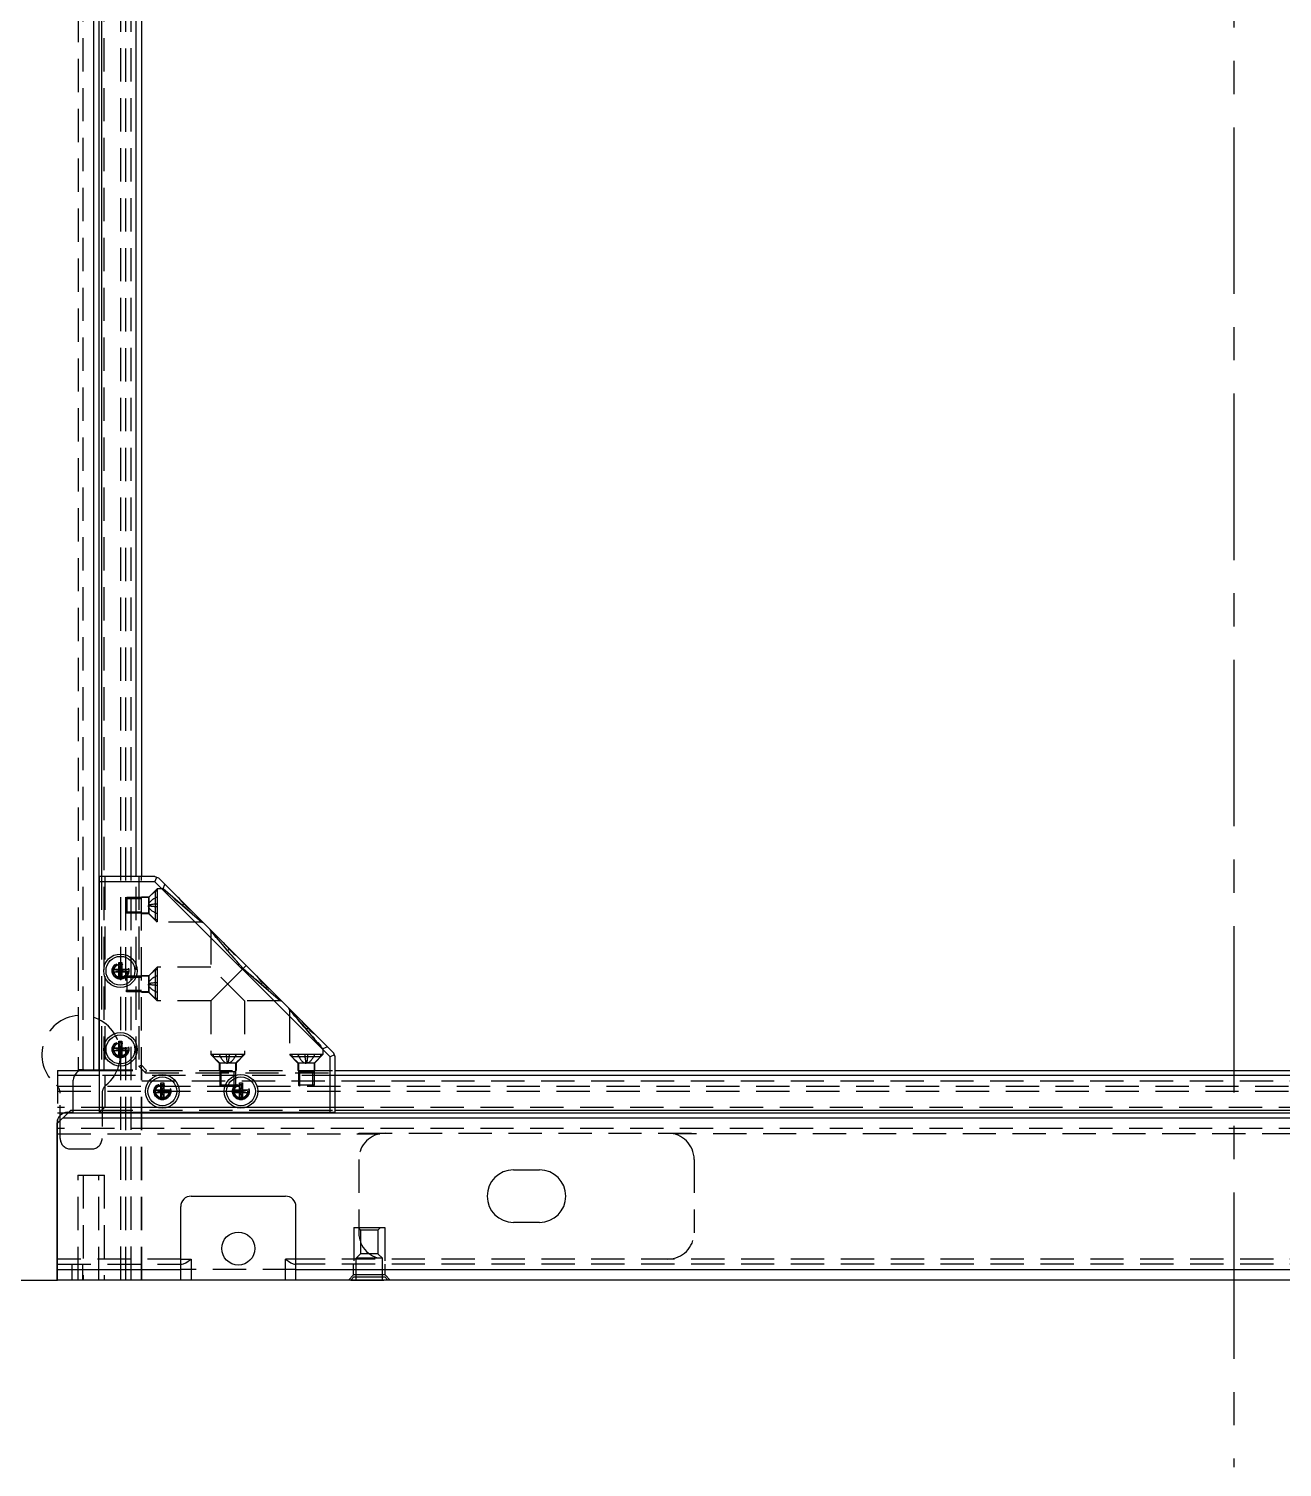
# Model space of a CAD drawing. Header units: millimetres. Extents: x -3132 to 28633, y 682 to 5849.
# Drawn here: x 19656.1 to 19895.3, y 1655.5 to 1929.9 of the extents above; entities that cross this region are included whole.
import ezdxf

# ---------------------------------------------------------------- set-up
doc = ezdxf.new("R2010")
doc.units = ezdxf.units.MM
doc.linetypes.add('CENTER', pattern=[50.8, 31.75, -6.35, 6.35, -6.35])
doc.linetypes.add('HIDDEN', pattern=[9.525, 6.35, -3.175])
for name, color, linetype in [('02___PRT_ALL_AXES', 7, 'Continuous'), ('DEFAULT_2', 8, 'HIDDEN'), ('标准', 3, 'Continuous')]:
    doc.layers.add(name, color=color, linetype=linetype)

msp = doc.modelspace()

# ---------------------------------------------------------------- linework, layer by layer
at = {"color": 7, "linetype": 'Continuous'}
for p, q in [((19668.494, 1731.294), (19668.494, 2648.094)), ((19669.494, 2648.094), (19669.494, 1731.294)), ((19669.994, 2611.194), (19669.994, 1768.194)), ((19676.594, 1768.194), (19676.594, 2611.194)), ((19677.594, 2611.194), (19677.594, 1768.194)), ((19680.18, 1768.194), (19669.594, 1768.194)), ((19669.594, 1723.194), (19669.594, 1768.194)), ((19680.18, 1768.194), (19680.887, 1767.901)), ((19680.18, 1767.194), (19680.533, 1768.048)), ((19680.887, 1767.901), (19714.301, 1734.487)), ((19680.18, 1767.194), (19669.594, 1767.194)), ((19680.18, 1767.194), (19713.594, 1733.78)), ((19673.314, 1751.794), (19673.874, 1751.794)), ((19673.874, 1748.594), (19673.314, 1751.794)), ((19673.314, 1750.474), (19673.314, 1751.794)), ((19673.314, 1748.594), (19673.874, 1751.794)), ((19673.874, 1751.794), (19673.874, 1750.474)), ((19671.994, 1750.474), (19675.194, 1749.914)), ((19671.994, 1750.474), (19673.314, 1750.474)), ((19671.994, 1749.914), (19675.194, 1750.474)), ((19671.994, 1749.914), (19671.994, 1750.474)), ((19673.314, 1749.914), (19671.994, 1749.914)), ((19673.314, 1750.474), (19673.874, 1749.914)), ((19673.314, 1749.914), (19673.874, 1750.474)), ((19673.314, 1748.594), (19673.314, 1749.914)), ((19673.874, 1748.594), (19673.314, 1748.594)), ((19673.874, 1750.474), (19675.194, 1750.474)), ((19675.194, 1749.914), (19673.874, 1749.914)), ((19673.874, 1749.914), (19673.874, 1748.594)), ((19675.194, 1750.474), (19675.194, 1749.914)), ((19671.994, 1735.474), (19675.194, 1734.914)), ((19671.994, 1735.474), (19673.314, 1735.474)), ((19671.994, 1734.914), (19675.194, 1735.474)), ((19671.994, 1734.914), (19671.994, 1735.474)), ((19673.314, 1734.914), (19671.994, 1734.914)), ((19673.314, 1736.794), (19673.874, 1736.794)), ((19673.874, 1733.594), (19673.314, 1736.794)), ((19673.314, 1735.474), (19673.314, 1736.794)), ((19673.314, 1733.594), (19673.874, 1736.794)), ((19673.314, 1735.474), (19673.874, 1734.914)), ((19673.314, 1734.914), (19673.874, 1735.474)), ((19673.314, 1733.594), (19673.314, 1734.914)), ((19673.874, 1736.794), (19673.874, 1735.474)), ((19673.874, 1735.474), (19675.194, 1735.474)), ((19675.194, 1734.914), (19673.874, 1734.914)), ((19673.874, 1734.914), (19673.874, 1733.594)), ((19675.194, 1735.474), (19675.194, 1734.914)), ((19673.874, 1733.594), (19673.314, 1733.594)), ((19714.447, 1734.134), (19713.594, 1733.78)), ((19713.594, 1723.194), (19713.594, 1733.78)), ((19714.594, 1733.78), (19714.301, 1734.487)), ((19714.594, 1723.194), (19714.594, 1733.78)), ((19664.594, 1723.194), (19664.594, 1729.294)), ((19669.594, 1730.194), (19664.836, 1730.194)), ((19666.594, 1731.294), (19669.594, 1731.294)), ((19666.594, 1731.194), (19669.594, 1731.194)), ((19714.594, 1731.194), (20057.594, 1731.194)), ((20057.594, 1730.194), (19714.594, 1730.194)), ((19679.994, 1727.474), (19683.194, 1726.914)), ((19679.994, 1727.474), (19681.314, 1727.474)), ((19679.994, 1726.914), (19683.194, 1727.474)), ((19679.994, 1726.914), (19679.994, 1727.474)), ((19681.314, 1726.914), (19679.994, 1726.914)), ((19681.314, 1728.794), (19681.874, 1728.794)), ((19681.874, 1725.594), (19681.314, 1728.794)), ((19681.314, 1727.474), (19681.314, 1728.794)), ((19681.314, 1725.594), (19681.874, 1728.794)), ((19681.314, 1727.474), (19681.874, 1726.914)), ((19681.314, 1726.914), (19681.874, 1727.474)), ((19681.314, 1725.594), (19681.314, 1726.914)), ((19681.874, 1728.794), (19681.874, 1727.474)), ((19681.874, 1727.474), (19683.194, 1727.474)), ((19683.194, 1726.914), (19681.874, 1726.914)), ((19681.874, 1726.914), (19681.874, 1725.594)), ((19683.194, 1727.474), (19683.194, 1726.914)), ((19694.994, 1727.474), (19698.194, 1726.914)), ((19694.994, 1727.474), (19696.314, 1727.474)), ((19694.994, 1726.914), (19698.194, 1727.474)), ((19694.994, 1726.914), (19694.994, 1727.474)), ((19696.314, 1726.914), (19694.994, 1726.914)), ((19696.314, 1728.794), (19696.874, 1728.794)), ((19696.874, 1725.594), (19696.314, 1728.794)), ((19696.314, 1727.474), (19696.314, 1728.794)), ((19696.314, 1725.594), (19696.874, 1728.794)), ((19696.314, 1727.474), (19696.874, 1726.914)), ((19696.314, 1726.914), (19696.874, 1727.474)), ((19696.314, 1725.594), (19696.314, 1726.914)), ((19696.874, 1728.794), (19696.874, 1727.474)), ((19696.874, 1727.474), (19698.194, 1727.474)), ((19698.194, 1726.914), (19696.874, 1726.914)), ((19696.874, 1726.914), (19696.874, 1725.594)), ((19698.194, 1727.474), (19698.194, 1726.914)), ((19664.594, 1723.594), (19669.594, 1723.594)), ((19681.874, 1725.594), (19681.314, 1725.594)), ((19696.874, 1725.594), (19696.314, 1725.594)), ((19714.594, 1723.594), (20057.594, 1723.594)), ((19661.494, 1691.194), (19661.494, 1721.194)), ((19661.594, 1721.094), (19663.594, 1723.094)), ((19661.594, 1691.194), (19661.594, 1721.094)), ((20109.594, 1722.094), (19662.594, 1722.094)), ((19663.494, 1723.194), (19664.594, 1723.194)), ((19663.594, 1723.094), (20108.594, 1723.094)), ((19669.594, 1723.194), (19714.594, 1723.194)), ((19748.594, 1712.194), (19753.594, 1712.194)), ((19687.094, 1707.194), (19705.094, 1707.194)), ((19685.094, 1691.194), (19685.094, 1705.194)), ((19707.094, 1691.194), (19707.094, 1705.194)), ((19753.594, 1702.194), (19748.594, 1702.194)), ((19685.094, 1695.194), (19687.094, 1695.194)), ((19685.094, 1694.194), (19685.362, 1694.194)), ((19687.094, 1695.194), (19687.094, 1691.194)), ((19707.094, 1695.194), (19705.094, 1695.194)), ((19705.094, 1691.194), (19705.094, 1695.194)), ((19706.826, 1694.194), (19707.094, 1694.194)), ((19637.594, 1691.194), (19661.494, 1691.194)), ((19661.594, 1693.194), (19685.094, 1693.194)), ((20110.594, 1691.194), (19661.594, 1691.194)), ((19707.094, 1693.194), (20065.094, 1693.194))]:
    msp.add_line(p, q, dxfattribs=at)
for points in [[(19685.362, 1694.194), (19685.655, 1694.273), (19686.052, 1694.487), (19686.538, 1694.805), (19687.094, 1695.194)], [(19705.094, 1695.194), (19705.65, 1694.805), (19706.136, 1694.487), (19706.533, 1694.273), (19706.826, 1694.194)]]:
    msp.add_lwpolyline(points, dxfattribs=at)
for centre, radius in [((19673.594, 1750.194), 3.2), ((19673.594, 1750.194), 2.75), ((19673.594, 1735.194), 3.2), ((19673.594, 1735.194), 2.75), ((19681.594, 1727.194), 3.2), ((19681.594, 1727.194), 2.75), ((19696.594, 1727.194), 3.2), ((19696.594, 1727.194), 2.75), ((19696.094, 1697.194), 3.15)]:
    msp.add_circle(centre, radius, dxfattribs=at)
for centre, radius, start, end in [((19666.594, 1729.294), 2, 90, 180), ((19663.494, 1721.194), 2, 90, 180), ((19748.594, 1707.194), 5, 90, 270), ((19753.594, 1707.194), 5, 270, 90), ((19687.094, 1705.194), 2, 90, 180), ((19705.094, 1705.194), 2, 0, 90)]:
    msp.add_arc(centre, radius, start, end, dxfattribs=at)
at = {"layer": '02___PRT_ALL_AXES', "color": 8, "linetype": 'HIDDEN'}
for p, q in [((19718.144, 1701.194), (19724.044, 1701.194)), ((19718.144, 1701.194), (19718.144, 1691.794)), ((19724.044, 1701.194), (19724.044, 1691.794)), ((19718.144, 1691.794), (19717.544, 1691.194)), ((19717.544, 1691.194), (19724.644, 1691.194)), ((19718.144, 1691.794), (19724.044, 1691.794)), ((19724.044, 1691.794), (19724.644, 1691.194))]:
    msp.add_line(p, q, dxfattribs=at)
at = {"layer": 'DEFAULT_2', "color": 8, "linetype": 'HIDDEN'}
for p, q in [((19673.594, 2688.194), (19673.594, 1691.194)), ((19674.594, 1691.194), (19674.594, 2688.194)), ((19675.594, 2688.194), (19675.594, 1691.194)), ((19665.494, 2648.094), (19665.494, 1731.294)), ((19666.494, 1731.294), (19666.494, 2648.094)), ((19670.494, 1731.294), (19670.494, 2648.094)), ((19669.994, 1768.194), (19669.994, 1731.294)), ((19670.594, 1768.194), (19670.594, 1724.194)), ((19676.594, 1731.294), (19676.594, 1768.194)), ((19677.094, 1768.194), (19677.094, 1731.987)), ((19677.594, 1691.194), (19677.594, 1768.194)), ((19680.194, 1765.404), (19678.944, 1764.154)), ((19678.994, 1764.254), (19680.594, 1765.854)), ((19680.594, 1765.404), (19680.194, 1765.404)), ((19680.194, 1765.404), (19680.194, 1759.904)), ((19681.727, 1765.854), (19680.594, 1765.854)), ((19680.594, 1765.854), (19680.594, 1759.454)), ((19681.727, 1765.854), (19682.08, 1766.708)), ((19685.427, 1762.654), (19681.727, 1765.854)), ((19681.739, 1765.844), (19681.775, 1765.812)), ((19681.926, 1765.682), (19682.046, 1765.579)), ((19682.619, 1765.083), (19682.894, 1764.845)), ((19674.594, 1763.954), (19674.794, 1764.154)), ((19677.594, 1763.904), (19674.594, 1763.904)), ((19678.944, 1764.154), (19674.794, 1764.154)), ((19674.794, 1764.154), (19674.794, 1761.154)), ((19678.994, 1764.254), (19677.594, 1764.254)), ((19678.944, 1764.154), (19678.944, 1761.154)), ((19678.994, 1764.254), (19678.994, 1761.054)), ((19679.457, 1762.81), (19679.389, 1762.8)), ((19679.457, 1762.498), (19679.389, 1762.509)), ((19679.548, 1762.485), (19679.435, 1762.502)), ((19679.671, 1762.84), (19679.534, 1762.822)), ((19679.671, 1762.469), (19679.534, 1762.487)), ((19679.721, 1762.846), (19679.622, 1762.834)), ((19679.721, 1762.462), (19679.622, 1762.475)), ((19679.835, 1762.86), (19679.671, 1762.84)), ((19679.835, 1762.449), (19679.671, 1762.469)), ((19679.966, 1762.875), (19679.802, 1762.856)), ((19679.966, 1762.434), (19679.802, 1762.452)), ((19680.109, 1762.89), (19679.942, 1762.872)), ((19680.109, 1762.419), (19679.942, 1762.436)), ((19680.261, 1762.904), (19680.092, 1762.888)), ((19680.261, 1762.404), (19680.092, 1762.421)), ((19680.423, 1762.389), (19680.25, 1762.405)), ((19680.594, 1762.934), (19680.418, 1762.919)), ((19680.594, 1762.374), (19680.418, 1762.39)), ((19685.427, 1762.654), (19685.78, 1763.008)), ((19685.427, 1762.654), (19689.127, 1759.454)), ((19677.594, 1761.404), (19674.594, 1761.404)), ((19674.594, 1761.354), (19674.794, 1761.154)), ((19678.944, 1761.154), (19674.794, 1761.154)), ((19678.994, 1761.054), (19677.594, 1761.054)), ((19680.194, 1759.904), (19678.944, 1761.154)), ((19678.994, 1761.054), (19680.594, 1759.454)), ((19680.594, 1759.904), (19680.194, 1759.904)), ((19689.127, 1759.454), (19680.594, 1759.454)), ((19688.656, 1759.861), (19688.467, 1760.025)), ((19689.115, 1759.465), (19689.078, 1759.496)), ((19689.48, 1759.308), (19689.127, 1759.454)), ((19690.854, 1757.727), (19690.707, 1758.081)), ((19690.854, 1757.727), (19694.054, 1754.027)), ((19690.854, 1757.727), (19690.854, 1750.854)), ((19690.895, 1757.68), (19690.864, 1757.715)), ((19691.127, 1757.412), (19691.024, 1757.53)), ((19691.859, 1756.565), (19691.621, 1756.84)), ((19694.054, 1754.027), (19694.407, 1754.381)), ((19694.054, 1754.027), (19697.009, 1750.61)), ((19695.252, 1752.641), (19694.963, 1752.976)), ((19695.777, 1752.035), (19695.252, 1752.641)), ((19696.313, 1751.415), (19695.777, 1752.035)), ((19697.594, 1751.194), (19697.009, 1750.61)), ((19697.594, 1751.194), (19697.009, 1750.61)), ((19674.594, 1748.954), (19674.794, 1749.154)), ((19677.594, 1748.904), (19674.594, 1748.904)), ((19678.944, 1749.154), (19674.794, 1749.154)), ((19674.794, 1749.154), (19674.794, 1746.154)), ((19678.994, 1749.254), (19677.594, 1749.254)), ((19680.194, 1750.404), (19678.944, 1749.154)), ((19678.944, 1749.154), (19678.944, 1746.154)), ((19678.994, 1749.254), (19680.594, 1750.854)), ((19678.994, 1749.254), (19678.994, 1746.054)), ((19680.594, 1750.404), (19680.194, 1750.404)), ((19680.194, 1750.404), (19680.194, 1744.904)), ((19690.854, 1750.854), (19680.594, 1750.854)), ((19680.594, 1750.854), (19680.594, 1744.454)), ((19697.254, 1744.454), (19690.854, 1750.854)), ((19697.009, 1750.61), (19694.054, 1747.654)), ((19697.009, 1750.61), (19700.427, 1747.654)), ((19697.844, 1749.888), (19697.57, 1750.125)), ((19698.964, 1748.919), (19698.543, 1749.284)), ((19677.594, 1746.404), (19674.594, 1746.404)), ((19674.594, 1746.354), (19674.794, 1746.154)), ((19678.944, 1746.154), (19674.794, 1746.154)), ((19678.994, 1746.054), (19677.594, 1746.054)), ((19680.194, 1744.904), (19678.944, 1746.154)), ((19678.994, 1746.054), (19680.594, 1744.454)), ((19679.457, 1747.498), (19679.389, 1747.509)), ((19679.548, 1747.485), (19679.435, 1747.502)), ((19679.671, 1747.84), (19679.534, 1747.822)), ((19679.671, 1747.469), (19679.534, 1747.487)), ((19679.721, 1747.846), (19679.622, 1747.834)), ((19679.721, 1747.462), (19679.622, 1747.475)), ((19679.835, 1747.86), (19679.671, 1747.84)), ((19679.835, 1747.449), (19679.671, 1747.469)), ((19679.966, 1747.875), (19679.802, 1747.856)), ((19679.966, 1747.434), (19679.802, 1747.452)), ((19680.109, 1747.89), (19679.942, 1747.872)), ((19680.109, 1747.419), (19679.942, 1747.436)), ((19680.261, 1747.904), (19680.092, 1747.888)), ((19680.261, 1747.404), (19680.092, 1747.421)), ((19680.423, 1747.389), (19680.25, 1747.405)), ((19680.594, 1747.934), (19680.418, 1747.919)), ((19680.594, 1747.374), (19680.418, 1747.39)), ((19694.054, 1747.654), (19690.854, 1744.454)), ((19700.427, 1747.654), (19700.78, 1748.008)), ((19700.427, 1747.654), (19704.127, 1744.454)), ((19680.594, 1744.904), (19680.194, 1744.904)), ((19690.854, 1744.454), (19680.594, 1744.454)), ((19690.854, 1744.454), (19690.854, 1734.194)), ((19704.127, 1744.454), (19697.254, 1744.454)), ((19697.254, 1744.454), (19697.254, 1734.194)), ((19703.656, 1744.861), (19703.467, 1745.025)), ((19704.115, 1744.465), (19704.078, 1744.496)), ((19704.48, 1744.308), (19704.127, 1744.454)), ((19705.854, 1742.727), (19705.707, 1743.081)), ((19705.854, 1742.727), (19709.054, 1739.027)), ((19705.854, 1742.727), (19705.854, 1734.194)), ((19705.895, 1742.68), (19705.864, 1742.715)), ((19706.127, 1742.412), (19706.024, 1742.53)), ((19706.859, 1741.565), (19706.621, 1741.84)), ((19709.054, 1739.027), (19709.407, 1739.381)), ((19712.254, 1735.327), (19709.054, 1739.027)), ((19711.246, 1736.493), (19711.847, 1735.798)), ((19713.107, 1735.681), (19712.254, 1735.327)), ((19712.254, 1735.327), (19712.254, 1734.194)), ((19677.094, 1731.987), (19677.594, 1732.194)), ((19678.387, 1730.694), (19677.094, 1731.987)), ((19678.594, 1731.194), (19677.594, 1732.194)), ((19697.254, 1734.194), (19690.854, 1734.194)), ((19692.454, 1732.594), (19690.854, 1734.194)), ((19691.304, 1734.194), (19691.304, 1733.794)), ((19696.804, 1733.794), (19691.304, 1733.794)), ((19691.304, 1733.794), (19692.554, 1732.544)), ((19695.654, 1732.594), (19692.454, 1732.594)), ((19692.454, 1732.594), (19692.454, 1731.194)), ((19695.554, 1732.544), (19692.554, 1732.544)), ((19692.554, 1732.544), (19692.554, 1728.394)), ((19693.774, 1734.194), (19693.789, 1734.018)), ((19693.804, 1733.862), (19693.82, 1733.692)), ((19693.819, 1733.709), (19693.836, 1733.543)), ((19693.834, 1733.566), (19693.852, 1733.402)), ((19693.848, 1733.436), (19693.868, 1733.271)), ((19693.862, 1733.322), (19693.874, 1733.222)), ((19693.868, 1733.271), (19693.886, 1733.134)), ((19694.21, 1733.058), (19694.199, 1732.99)), ((19694.223, 1733.149), (19694.207, 1733.035)), ((19694.24, 1733.271), (19694.221, 1733.134)), ((19694.246, 1733.322), (19694.233, 1733.222)), ((19694.26, 1733.436), (19694.24, 1733.271)), ((19694.274, 1733.566), (19694.256, 1733.402)), ((19694.289, 1733.709), (19694.272, 1733.543)), ((19694.304, 1733.862), (19694.287, 1733.692)), ((19694.319, 1734.023), (19694.303, 1733.851)), ((19694.334, 1734.194), (19694.319, 1734.018)), ((19696.804, 1733.794), (19695.554, 1732.544)), ((19695.554, 1732.544), (19695.554, 1728.394)), ((19695.654, 1732.594), (19697.254, 1734.194)), ((19695.654, 1732.594), (19695.654, 1731.194)), ((19696.804, 1734.194), (19696.804, 1733.794)), ((19712.254, 1734.194), (19705.854, 1734.194)), ((19707.454, 1732.594), (19705.854, 1734.194)), ((19706.304, 1734.194), (19706.304, 1733.794)), ((19711.804, 1733.794), (19706.304, 1733.794)), ((19706.304, 1733.794), (19707.554, 1732.544)), ((19710.654, 1732.594), (19707.454, 1732.594)), ((19707.454, 1732.594), (19707.454, 1731.194)), ((19710.554, 1732.544), (19707.554, 1732.544)), ((19707.554, 1732.544), (19707.554, 1728.394)), ((19708.774, 1734.194), (19708.789, 1734.018)), ((19708.804, 1733.862), (19708.82, 1733.692)), ((19708.819, 1733.709), (19708.836, 1733.543)), ((19708.834, 1733.566), (19708.852, 1733.402)), ((19708.848, 1733.436), (19708.868, 1733.271)), ((19708.862, 1733.322), (19708.874, 1733.222)), ((19708.868, 1733.271), (19708.886, 1733.134)), ((19708.898, 1733.058), (19708.908, 1732.99)), ((19709.21, 1733.058), (19709.199, 1732.99)), ((19709.223, 1733.149), (19709.207, 1733.035)), ((19709.24, 1733.271), (19709.221, 1733.134)), ((19709.246, 1733.322), (19709.233, 1733.222)), ((19709.26, 1733.436), (19709.24, 1733.271)), ((19709.274, 1733.566), (19709.256, 1733.402)), ((19709.289, 1733.709), (19709.272, 1733.543)), ((19709.304, 1733.862), (19709.287, 1733.692)), ((19709.319, 1734.023), (19709.303, 1733.851)), ((19709.334, 1734.194), (19709.319, 1734.018)), ((19711.804, 1733.794), (19710.554, 1732.544)), ((19710.554, 1732.544), (19710.554, 1728.394)), ((19710.654, 1732.594), (19712.254, 1734.194)), ((19710.654, 1732.594), (19710.654, 1731.194)), ((19711.804, 1734.194), (19711.804, 1733.794)), ((19661.594, 1731.194), (19666.594, 1731.194)), ((19661.594, 1731.194), (19661.594, 1721.094)), ((19664.836, 1730.194), (19661.594, 1730.194)), ((19666.594, 1731.294), (19665.494, 1731.294)), ((19669.594, 1731.294), (19677.594, 1731.294)), ((19669.594, 1731.194), (19714.594, 1731.194)), ((19714.594, 1730.194), (19669.594, 1730.194)), ((19677.694, 1691.194), (19677.694, 1731.194)), ((19677.694, 1729.194), (20094.494, 1729.194)), ((19678.387, 1730.694), (19678.594, 1731.194)), ((19678.387, 1730.694), (19714.594, 1730.694)), ((19692.804, 1730.894), (19692.504, 1731.194)), ((19695.304, 1730.894), (19692.804, 1730.894)), ((19692.804, 1728.194), (19692.804, 1730.894)), ((19695.304, 1730.894), (19695.604, 1731.194)), ((19695.304, 1728.194), (19695.304, 1730.894)), ((19707.804, 1730.894), (19707.504, 1731.194)), ((19710.304, 1730.894), (19707.804, 1730.894)), ((19707.804, 1728.194), (19707.804, 1730.894)), ((19710.304, 1730.894), (19710.604, 1731.194)), ((19710.304, 1728.194), (19710.304, 1730.894)), ((19661.594, 1728.194), (20110.594, 1728.194)), ((19661.594, 1727.194), (20110.594, 1727.194)), ((19662.094, 1718.194), (19662.094, 1726.829)), ((19670.094, 1726.829), (19670.094, 1718.194)), ((19695.554, 1728.394), (19692.554, 1728.394)), ((19692.754, 1728.194), (19692.554, 1728.394)), ((19695.354, 1728.194), (19695.554, 1728.394)), ((19710.554, 1728.394), (19707.554, 1728.394)), ((19707.754, 1728.194), (19707.554, 1728.394)), ((19710.354, 1728.194), (19710.554, 1728.394)), ((20110.594, 1724.094), (19661.594, 1724.094)), ((19663.594, 1723.094), (19664.094, 1723.594)), ((19664.094, 1723.594), (19664.594, 1723.594)), ((19670.594, 1724.194), (19669.594, 1723.194)), ((19669.594, 1723.594), (19714.594, 1723.594)), ((19670.594, 1724.194), (19714.594, 1724.194)), ((19661.594, 1723.094), (19663.594, 1723.094)), ((20110.594, 1720.094), (19661.594, 1720.094)), ((19661.594, 1719.094), (19723.099, 1719.094)), ((19719.094, 1719.194), (19783.094, 1719.194)), ((19719.094, 1719.094), (19719.094, 1719.194)), ((19993.099, 1719.094), (19779.089, 1719.094)), ((19783.094, 1719.194), (19783.094, 1719.094)), ((19664.094, 1716.194), (19668.094, 1716.194)), ((19719.094, 1714.194), (19719.094, 1700.194)), ((19783.094, 1714.194), (19783.094, 1700.194)), ((19665.455, 1711.194), (19670.533, 1711.194)), ((19665.494, 1691.194), (19665.494, 1711.194)), ((19666.494, 1711.194), (19666.494, 1691.194)), ((19669.494, 1691.194), (19669.494, 1711.194)), ((19670.494, 1711.194), (19670.494, 1691.194)), ((19718.944, 1701.194), (19723.244, 1701.194)), ((19718.944, 1701.194), (19719.444, 1700.694)), ((19722.744, 1700.694), (19719.444, 1700.694)), ((19719.444, 1700.694), (19719.444, 1696.194)), ((19723.244, 1701.194), (19722.744, 1700.694)), ((19722.744, 1700.694), (19722.744, 1696.194)), ((19719.444, 1696.194), (19718.594, 1695.344)), ((19722.744, 1696.194), (19719.444, 1696.194)), ((19722.744, 1696.194), (19723.594, 1695.344)), ((19685.094, 1695.194), (19661.594, 1695.194)), ((19661.594, 1694.194), (19685.094, 1694.194)), ((19664.394, 1691.194), (19664.394, 1694.194)), ((19666.394, 1691.194), (19666.394, 1694.194)), ((20065.094, 1695.194), (19707.094, 1695.194)), ((20065.094, 1694.194), (19707.094, 1694.194)), ((19718.094, 1692.194), (19718.094, 1694.194)), ((19723.594, 1695.344), (19718.594, 1695.344)), ((19718.594, 1691.194), (19718.594, 1695.344)), ((19723.594, 1691.194), (19723.594, 1695.344)), ((19724.094, 1692.194), (19724.094, 1694.194)), ((19661.494, 1691.194), (19661.594, 1691.194)), ((19707.094, 1693.194), (19685.094, 1693.194)), ((19717.094, 1691.194), (19718.094, 1692.194)), ((19724.094, 1692.194), (19718.094, 1692.194)), ((19725.094, 1691.194), (19724.094, 1692.194))]:
    msp.add_line(p, q, dxfattribs=at)
for points in [[(19682.894, 1764.845), (19683.586, 1764.246), (19684, 1763.888), (19684.452, 1763.497), (19684.932, 1763.083), (19685.427, 1762.654)], [(19680.594, 1764.254), (19680.418, 1764.166), (19680.25, 1764.078), (19680.092, 1763.989), (19679.942, 1763.899), (19679.802, 1763.808), (19679.671, 1763.716), (19679.548, 1763.623), (19679.435, 1763.527), (19679.33, 1763.428), (19679.237, 1763.329), (19679.158, 1763.23), (19679.094, 1763.136), (19679.044, 1763.048), (19679.006, 1762.964), (19678.978, 1762.884), (19678.959, 1762.806), (19678.948, 1762.73), (19678.944, 1762.654)], [(19679.33, 1762.79), (19679.237, 1762.772), (19679.158, 1762.755), (19679.094, 1762.739), (19679.044, 1762.723), (19679.006, 1762.709), (19678.978, 1762.694), (19678.959, 1762.681), (19678.948, 1762.668), (19678.944, 1762.654)], [(19679.329, 1762.79), (19679.276, 1762.78), (19679.229, 1762.771), (19679.187, 1762.762), (19679.149, 1762.753), (19679.116, 1762.745), (19679.087, 1762.737), (19679.061, 1762.729), (19679.038, 1762.721), (19679.018, 1762.713), (19679, 1762.706), (19678.985, 1762.698), (19678.972, 1762.691), (19678.961, 1762.683), (19678.953, 1762.676), (19678.948, 1762.668), (19678.945, 1762.661), (19678.944, 1762.654)], [(19679.435, 1762.502), (19679.329, 1762.519), (19679.276, 1762.529), (19679.229, 1762.538), (19679.187, 1762.547), (19679.149, 1762.555), (19679.116, 1762.564), (19679.087, 1762.572), (19679.061, 1762.58), (19679.038, 1762.588), (19679.018, 1762.595), (19679, 1762.603), (19678.985, 1762.61), (19678.972, 1762.618), (19678.961, 1762.626), (19678.953, 1762.633), (19678.948, 1762.641), (19678.945, 1762.648), (19678.944, 1762.654)], [(19679.33, 1762.519), (19679.237, 1762.536), (19679.158, 1762.554), (19679.094, 1762.57), (19679.044, 1762.585), (19679.006, 1762.6), (19678.978, 1762.614), (19678.959, 1762.628), (19678.948, 1762.641), (19678.944, 1762.654)], [(19680.594, 1761.054), (19680.418, 1761.142), (19680.25, 1761.231), (19680.092, 1761.32), (19679.942, 1761.41), (19679.802, 1761.501), (19679.671, 1761.593), (19679.548, 1761.686), (19679.435, 1761.781), (19679.33, 1761.88), (19679.237, 1761.98), (19679.158, 1762.078), (19679.094, 1762.172), (19679.044, 1762.261), (19679.006, 1762.344), (19678.978, 1762.425), (19678.959, 1762.503), (19678.948, 1762.579), (19678.944, 1762.654)], [(19679.548, 1762.824), (19679.435, 1762.807), (19679.329, 1762.79)], [(19680.594, 1762.934), (19680.423, 1762.919), (19680.25, 1762.903)], [(19684.58, 1764.208), (19684.919, 1763.788), (19685.296, 1763.362), (19685.71, 1762.937)], [(19687.263, 1761.066), (19686.849, 1761.424), (19686.403, 1761.81), (19685.924, 1762.226), (19685.427, 1762.654)], [(19685.71, 1762.937), (19686.141, 1762.528), (19686.565, 1762.153), (19686.98, 1761.808)], [(19693.208, 1755.581), (19693.556, 1755.161), (19693.932, 1754.737), (19694.337, 1754.31)], [(19694.054, 1754.027), (19693.626, 1754.523), (19693.209, 1755.004)], [(19694.295, 1753.75), (19694.265, 1753.784), (19694.238, 1753.815), (19694.212, 1753.845)], [(19694.337, 1754.31), (19694.772, 1753.888), (19695.197, 1753.511), (19695.608, 1753.181)], [(19694.963, 1752.976), (19694.809, 1753.155), (19694.741, 1753.234), (19694.295, 1753.75)], [(19680.594, 1749.254), (19680.418, 1749.166), (19680.25, 1749.078), (19680.092, 1748.989), (19679.942, 1748.899), (19679.802, 1748.808), (19679.671, 1748.716), (19679.548, 1748.623), (19679.435, 1748.527), (19679.33, 1748.428), (19679.237, 1748.329), (19679.158, 1748.23), (19679.094, 1748.136), (19679.044, 1748.048), (19679.006, 1747.964), (19678.978, 1747.884), (19678.959, 1747.806), (19678.948, 1747.73), (19678.944, 1747.654)], [(19697.009, 1750.61), (19696.881, 1750.758), (19696.719, 1750.946)], [(19700.427, 1747.654), (19699.919, 1748.094), (19699.425, 1748.52)], [(19699.58, 1749.208), (19699.915, 1748.792), (19700.291, 1748.368), (19700.71, 1747.937)], [(19679.548, 1747.824), (19679.435, 1747.807), (19679.33, 1747.79), (19679.237, 1747.772), (19679.158, 1747.755), (19679.094, 1747.739), (19679.044, 1747.723), (19679.006, 1747.709), (19678.978, 1747.694), (19678.959, 1747.681), (19678.948, 1747.668), (19678.944, 1747.654)], [(19679.457, 1747.81), (19679.389, 1747.8), (19679.329, 1747.79), (19679.276, 1747.78), (19679.229, 1747.771), (19679.187, 1747.762), (19679.149, 1747.753), (19679.116, 1747.745), (19679.087, 1747.737), (19679.061, 1747.729), (19679.038, 1747.721), (19679.018, 1747.713), (19679, 1747.706), (19678.985, 1747.698), (19678.972, 1747.691), (19678.961, 1747.683), (19678.953, 1747.676), (19678.948, 1747.668), (19678.945, 1747.661), (19678.944, 1747.654)], [(19680.594, 1746.054), (19680.418, 1746.142), (19680.25, 1746.231), (19680.092, 1746.32), (19679.942, 1746.41), (19679.802, 1746.501), (19679.671, 1746.593), (19679.548, 1746.686), (19679.435, 1746.781), (19679.33, 1746.88), (19679.237, 1746.98), (19679.158, 1747.078), (19679.094, 1747.172), (19679.044, 1747.261), (19679.006, 1747.344), (19678.978, 1747.425), (19678.959, 1747.503), (19678.948, 1747.579), (19678.944, 1747.654)], [(19679.435, 1747.502), (19679.329, 1747.519), (19679.276, 1747.529), (19679.229, 1747.538), (19679.187, 1747.547), (19679.149, 1747.555), (19679.116, 1747.564), (19679.087, 1747.572), (19679.061, 1747.58), (19679.038, 1747.588), (19679.018, 1747.595), (19679, 1747.603), (19678.985, 1747.61), (19678.972, 1747.618), (19678.961, 1747.626), (19678.953, 1747.633), (19678.948, 1747.641), (19678.945, 1747.648), (19678.944, 1747.654)], [(19679.33, 1747.519), (19679.237, 1747.536), (19679.158, 1747.554), (19679.094, 1747.57), (19679.044, 1747.585), (19679.006, 1747.6), (19678.978, 1747.614), (19678.959, 1747.628), (19678.948, 1747.641), (19678.944, 1747.654)], [(19680.594, 1747.934), (19680.423, 1747.919), (19680.25, 1747.903)], [(19702.263, 1746.066), (19701.849, 1746.424), (19701.403, 1746.81), (19700.924, 1747.226), (19700.427, 1747.654)], [(19700.71, 1747.937), (19701.141, 1747.528), (19701.565, 1747.153), (19701.98, 1746.808)], [(19709.054, 1739.027), (19708.626, 1739.523), (19708.209, 1740.004), (19707.815, 1740.459), (19707.457, 1740.873)], [(19708.208, 1740.581), (19708.556, 1740.161), (19708.932, 1739.737), (19709.337, 1739.31)], [(19709.054, 1739.027), (19709.482, 1738.533), (19709.896, 1738.053), (19710.288, 1737.6), (19710.647, 1737.185)], [(19709.337, 1739.31), (19709.772, 1738.888), (19710.196, 1738.512), (19710.607, 1738.181)], [(19692.454, 1734.194), (19692.542, 1734.018), (19692.63, 1733.851), (19692.719, 1733.692), (19692.809, 1733.543), (19692.9, 1733.402), (19692.992, 1733.271), (19693.085, 1733.149), (19693.181, 1733.035), (19693.28, 1732.931), (19693.38, 1732.837), (19693.478, 1732.758), (19693.572, 1732.694), (19693.66, 1732.644), (19693.744, 1732.606), (19693.825, 1732.578), (19693.902, 1732.559), (19693.979, 1732.548), (19694.054, 1732.544)], [(19693.774, 1734.194), (19693.789, 1734.023), (19693.805, 1733.851)], [(19693.884, 1733.149), (19693.901, 1733.035), (19693.918, 1732.931), (19693.936, 1732.837), (19693.953, 1732.758), (19693.97, 1732.694), (19693.985, 1732.644), (19694, 1732.606), (19694.014, 1732.578), (19694.027, 1732.559), (19694.041, 1732.548), (19694.054, 1732.544)], [(19693.898, 1733.058), (19693.908, 1732.99), (19693.919, 1732.929), (19693.928, 1732.876), (19693.938, 1732.829), (19693.947, 1732.787), (19693.955, 1732.75), (19693.963, 1732.717), (19693.971, 1732.687), (19693.979, 1732.661), (19693.987, 1732.638), (19693.995, 1732.618), (19694.002, 1732.6), (19694.01, 1732.585), (19694.018, 1732.572), (19694.025, 1732.562), (19694.033, 1732.554), (19694.04, 1732.548), (19694.047, 1732.545), (19694.054, 1732.544)], [(19695.654, 1734.194), (19695.566, 1734.018), (19695.478, 1733.851), (19695.389, 1733.692), (19695.299, 1733.543), (19695.208, 1733.402), (19695.116, 1733.271), (19695.022, 1733.149), (19694.927, 1733.035), (19694.828, 1732.931), (19694.728, 1732.837), (19694.63, 1732.758), (19694.536, 1732.694), (19694.448, 1732.644), (19694.364, 1732.606), (19694.283, 1732.578), (19694.205, 1732.559), (19694.129, 1732.548), (19694.054, 1732.544)], [(19694.207, 1733.035), (19694.189, 1732.929), (19694.179, 1732.876), (19694.17, 1732.829), (19694.161, 1732.787), (19694.153, 1732.75), (19694.144, 1732.717), (19694.136, 1732.687), (19694.128, 1732.661), (19694.121, 1732.638), (19694.113, 1732.618), (19694.105, 1732.6), (19694.098, 1732.585), (19694.09, 1732.572), (19694.083, 1732.562), (19694.075, 1732.554), (19694.068, 1732.548), (19694.061, 1732.545), (19694.054, 1732.544)], [(19694.189, 1732.931), (19694.172, 1732.837), (19694.155, 1732.758), (19694.138, 1732.694), (19694.123, 1732.644), (19694.108, 1732.606), (19694.094, 1732.578), (19694.08, 1732.559), (19694.067, 1732.548), (19694.054, 1732.544)], [(19707.454, 1734.194), (19707.542, 1734.018), (19707.63, 1733.851), (19707.719, 1733.692), (19707.809, 1733.543), (19707.9, 1733.402), (19707.992, 1733.271), (19708.085, 1733.149), (19708.181, 1733.035), (19708.28, 1732.931), (19708.38, 1732.837), (19708.478, 1732.758), (19708.572, 1732.694), (19708.66, 1732.644), (19708.744, 1732.606), (19708.825, 1732.578), (19708.902, 1732.559), (19708.979, 1732.548), (19709.054, 1732.544)], [(19708.774, 1734.194), (19708.789, 1734.023), (19708.805, 1733.851)], [(19708.884, 1733.149), (19708.901, 1733.035), (19708.919, 1732.929)], [(19708.918, 1732.931), (19708.936, 1732.837), (19708.953, 1732.758), (19708.97, 1732.694), (19708.985, 1732.644), (19709, 1732.606), (19709.014, 1732.578), (19709.027, 1732.559), (19709.041, 1732.548), (19709.054, 1732.544)], [(19708.919, 1732.929), (19708.928, 1732.876), (19708.938, 1732.829), (19708.947, 1732.787), (19708.955, 1732.75), (19708.963, 1732.717), (19708.971, 1732.687), (19708.979, 1732.661), (19708.987, 1732.638), (19708.995, 1732.618), (19709.002, 1732.6), (19709.01, 1732.585), (19709.018, 1732.572), (19709.025, 1732.562), (19709.033, 1732.554), (19709.04, 1732.548), (19709.047, 1732.545), (19709.054, 1732.544)], [(19710.654, 1734.194), (19710.566, 1734.018), (19710.478, 1733.851), (19710.389, 1733.692), (19710.299, 1733.543), (19710.208, 1733.402), (19710.116, 1733.271), (19710.022, 1733.149), (19709.927, 1733.035), (19709.828, 1732.931), (19709.728, 1732.837), (19709.63, 1732.758), (19709.536, 1732.694), (19709.448, 1732.644), (19709.364, 1732.606), (19709.283, 1732.578), (19709.205, 1732.559), (19709.129, 1732.548), (19709.054, 1732.544)], [(19709.207, 1733.035), (19709.189, 1732.929), (19709.179, 1732.876), (19709.17, 1732.829), (19709.161, 1732.787), (19709.153, 1732.75), (19709.144, 1732.717), (19709.136, 1732.687), (19709.128, 1732.661), (19709.121, 1732.638), (19709.113, 1732.618), (19709.105, 1732.6), (19709.098, 1732.585), (19709.09, 1732.572), (19709.083, 1732.562), (19709.075, 1732.554), (19709.068, 1732.548), (19709.061, 1732.545), (19709.054, 1732.544)], [(19709.189, 1732.931), (19709.172, 1732.837), (19709.155, 1732.758), (19709.138, 1732.694), (19709.123, 1732.644), (19709.108, 1732.606), (19709.094, 1732.578), (19709.08, 1732.559), (19709.067, 1732.548), (19709.054, 1732.544)]]:
    msp.add_lwpolyline(points, dxfattribs=at)
for centre, radius in [((19673.594, 1750.194), 1.6), ((19673.594, 1750.194), 1.5), ((19673.594, 1750.194), 1.3), ((19673.594, 1750.194), 1.25), ((19673.594, 1735.194), 1.6), ((19673.594, 1735.194), 1.5), ((19673.594, 1735.194), 1.3), ((19673.594, 1735.194), 1.25), ((19681.594, 1727.194), 1.6), ((19681.594, 1727.194), 1.55), ((19681.594, 1727.194), 1.5), ((19681.594, 1727.194), 1.3), ((19681.594, 1727.194), 1.25), ((19696.594, 1727.194), 1.6), ((19696.594, 1727.194), 1.55), ((19696.594, 1727.194), 1.5), ((19696.594, 1727.194), 1.3), ((19696.594, 1727.194), 1.25)]:
    msp.add_circle(centre, radius, dxfattribs=at)
for centre, radius, start, end in [((19666.094, 1734.194), 7.5, 309.16671, 230.83329), ((19660.094, 1726.829), 2, 0, 50.83329), ((19672.094, 1726.829), 2, 129.16671, 180), ((19664.094, 1718.194), 2, 180, 270), ((19668.094, 1718.194), 2, 270, 0), ((19724.094, 1714.194), 5, 90, 180), ((19778.094, 1714.194), 5, 0, 90), ((19724.094, 1700.194), 5, 180, 270), ((19778.094, 1700.194), 5, 270, 0)]:
    msp.add_arc(centre, radius, start, end, dxfattribs=at)
at = {"layer": '标准', "color": 1, "linetype": 'CENTER'}
msp.add_line((19886.094, 2723.917), (19886.094, 1655.472), dxfattribs=at)

doc.saveas('drawing.dxf')
